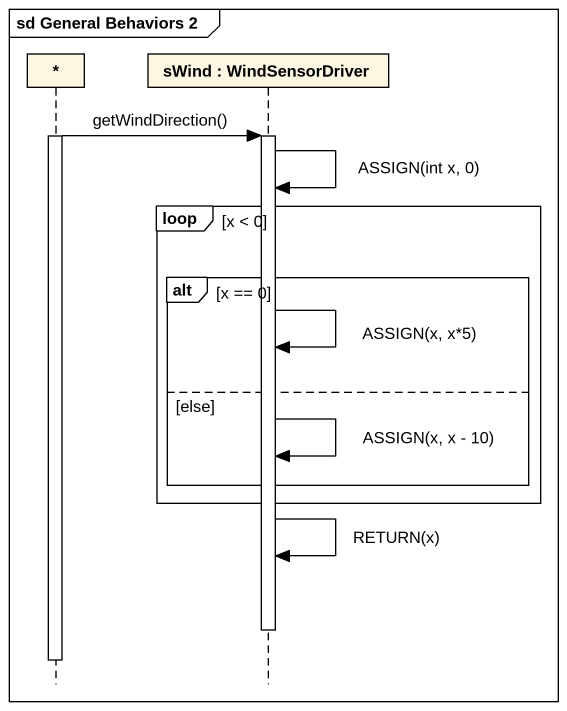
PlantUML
@startuml
mainframe sd General Behaviors 2
hide footbox
participant "*" as object1
participant "sWind : WindSensorDriver" as sWind

activate object1
object1 -> sWind : getWindDirection()
activate sWind
sWind -> sWind : ASSIGN(int x, 0)
loop x < 0
  alt x == 0
    sWind -> sWind : ASSIGN(x, x*5)
  else else
    sWind -> sWind : ASSIGN(x, x - 10)
  end
end
sWind -> sWind : RETURN(x)
deactivate sWind
deactivate object1
@enduml
